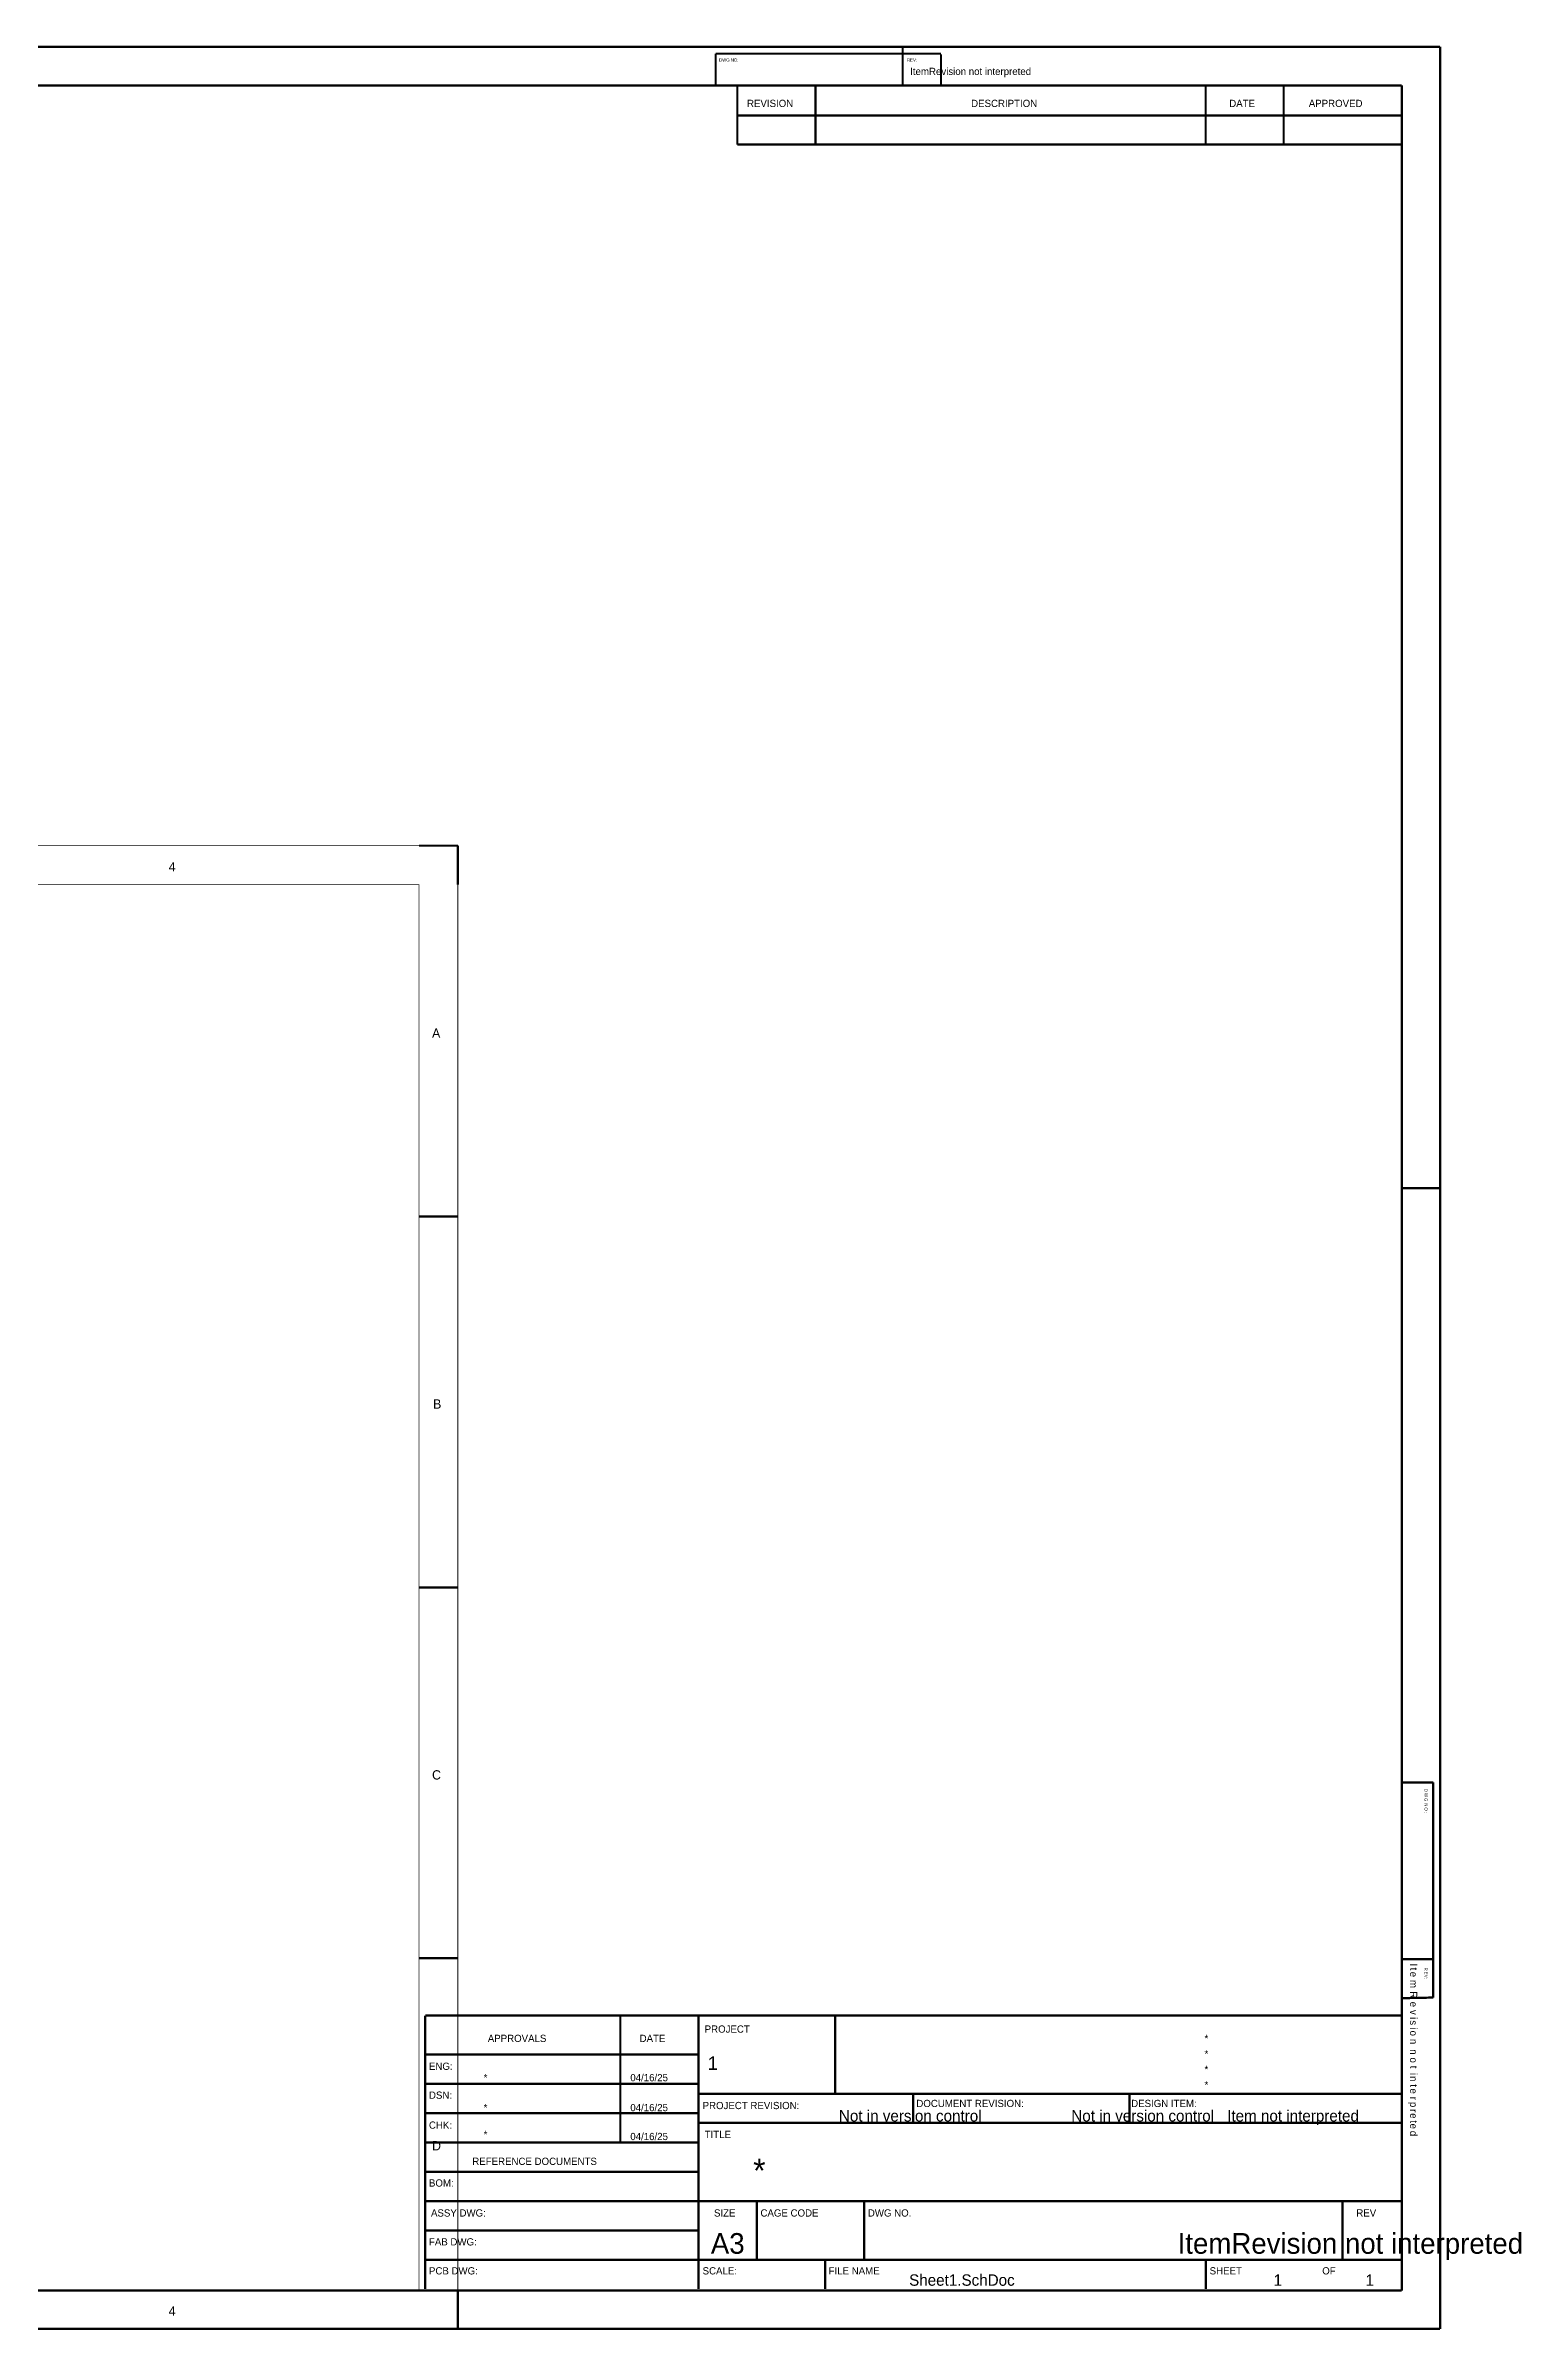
# Model space of a CAD drawing. Header units: inches. Extents: x 0 to 431, y 0 to 297.
# Drawn here: x 238.5 to 430.5, y -0.1 to 297.1 of the extents above; entities that cross this region are included whole.
import ezdxf

# ---------------------------------------------------------------- set-up
doc = ezdxf.new("R2010")
doc.units = ezdxf.units.IN
doc.layers.add('Sheet', color=255, linetype='Continuous')

msp = doc.modelspace()

# ---------------------------------------------------------------- linework, layer by layer
at = {"layer": 'Sheet'}
for points in [[(0.02, 296.99, 0.3, 0.3, 0), (419.95, 296.99, 0.3, 0.3, 0)], [(325.66, 296.1, 0.3, 0.3, 0), (354.99, 296.1, 0.3, 0.3, 0)], [(325.66, 296.1, 0.3, 0.3, 0), (325.66, 292.1, 0.3, 0.3, 0)], [(350, 296.99, 0.3, 0.3, 0), (350, 291.96, 0.3, 0.3, 0)], [(354.99, 296, 0.3, 0.3, 0), (354.99, 292, 0.3, 0.3, 0)], [(419.95, 296.99, 0.3, 0.3, 0), (419.95, 0.03, 0.3, 0.3, 0)], [(5.04, 291.96, 0.3, 0.3, 0), (414.96, 291.96, 0.3, 0.3, 0)], [(328.48, 291.88, 0.3, 0.3, 0), (328.48, 288.06, 0.3, 0.3, 0)], [(338.64, 291.88, 0.3, 0.3, 0), (338.64, 288.06, 0.3, 0.3, 0)], [(389.44, 291.88, 0.3, 0.3, 0), (389.44, 288.06, 0.3, 0.3, 0)], [(399.59, 291.88, 0.3, 0.3, 0), (399.59, 288.06, 0.3, 0.3, 0)], [(414.96, 291.96, 0.3, 0.3, 0), (414.96, 5.02, 0.3, 0.3, 0)], [(328.48, 289.34, 0.3, 0.3, 0), (328.48, 284.27, 0.3, 0.3, 0)], [(328.48, 288.06, 0.3, 0.3, 0), (414.83, 288.06, 0.3, 0.3, 0)], [(338.64, 288.06, 0.3, 0.3, 0), (338.64, 284.27, 0.3, 0.3, 0)], [(389.44, 288.06, 0.3, 0.3, 0), (389.44, 284.27, 0.3, 0.3, 0)], [(399.59, 288.06, 0.3, 0.3, 0), (399.59, 284.27, 0.3, 0.3, 0)], [(328.48, 284.27, 0.3, 0.3, 0), (414.83, 284.27, 0.3, 0.3, 0)], [(292.1, 193.04, 0.3, 0.3, 0), (287.03, 193.04, 0.3, 0.3, 0)], [(292.1, 193.04, 0.3, 0.3, 0), (292.1, 187.95, 0.3, 0.3, 0)], [(419.99, 148.49, 0.3, 0.3, 0), (414.96, 148.49, 0.3, 0.3, 0)], [(292.1, 144.78, 0.3, 0.3, 0), (287.03, 144.78, 0.3, 0.3, 0)], [(292.1, 96.52, 0.3, 0.3, 0), (287.03, 96.52, 0.3, 0.3, 0)], [(419.06, 71.15, 0.3, 0.3, 0), (415.06, 71.15, 0.3, 0.3, 0)], [(419.06, 71.15, 0.3, 0.3, 0), (419.06, 43.15, 0.3, 0.3, 0)], [(292.1, 48.26, 0.3, 0.3, 0), (287.03, 48.26, 0.3, 0.3, 0)], [(415.06, 48.14, 0.3, 0.3, 0), (419.06, 48.14, 0.3, 0.3, 0)], [(415, 43.07, 0.3, 0.3, 0), (419.06, 43.15, 0.3, 0.3, 0)], [(323.42, 40.8, 0.3, 0.3, 0), (287.85, 40.8, 0.3, 0.3, 0)], [(287.85, 40.8, 0.3, 0.3, 0), (287.85, 5.24, 0.3, 0.3, 0)], [(313.25, 40.8, 0.3, 0.3, 0), (313.25, 24.28, 0.3, 0.3, 0)], [(414.84, 40.8, 0.3, 0.3, 0), (323.42, 40.8, 0.3, 0.3, 0)], [(323.42, 30.63, 0.3, 0.3, 0), (323.42, 40.8, 0.3, 0.3, 0)], [(341.2, 40.8, 0.3, 0.3, 0), (341.2, 30.63, 0.3, 0.3, 0)], [(287.85, 35.72, 0.3, 0.3, 0), (323.42, 35.72, 0.3, 0.3, 0)], [(287.85, 31.91, 0.3, 0.3, 0), (323.42, 31.91, 0.3, 0.3, 0)], [(414.84, 30.63, 0.3, 0.3, 0), (323.42, 30.63, 0.3, 0.3, 0)], [(323.42, 16.67, 0.3, 0.3, 0), (323.42, 30.63, 0.3, 0.3, 0)], [(351.35, 30.63, 0.3, 0.3, 0), (351.35, 26.84, 0.3, 0.3, 0)], [(379.54, 30.63, 0.3, 0.3, 0), (379.54, 26.84, 0.3, 0.3, 0)], [(287.85, 28.1, 0.3, 0.3, 0), (323.42, 28.1, 0.3, 0.3, 0)], [(323.42, 26.84, 0.3, 0.3, 0), (414.84, 26.84, 0.3, 0.3, 0)], [(287.85, 24.28, 0.3, 0.3, 0), (323.42, 24.28, 0.3, 0.3, 0)], [(287.85, 20.48, 0.3, 0.3, 0), (323.42, 20.48, 0.3, 0.3, 0)], [(287.85, 16.67, 0.3, 0.3, 0), (323.42, 16.67, 0.3, 0.3, 0)], [(323.42, 16.67, 0.3, 0.3, 0), (323.42, 9.04, 0.3, 0.3, 0)], [(323.42, 16.67, 0.3, 0.3, 0), (414.84, 16.67, 0.3, 0.3, 0)], [(331.03, 16.67, 0.3, 0.3, 0), (331.03, 9.04, 0.3, 0.3, 0)], [(345, 16.67, 0.3, 0.3, 0), (345, 9.04, 0.3, 0.3, 0)], [(407.23, 16.67, 0.3, 0.3, 0), (407.23, 9.04, 0.3, 0.3, 0)], [(287.85, 12.85, 0.3, 0.3, 0), (323.42, 12.85, 0.3, 0.3, 0)], [(287.85, 9.04, 0.3, 0.3, 0), (323.42, 9.04, 0.3, 0.3, 0)], [(414.84, 9.04, 0.3, 0.3, 0), (323.42, 9.04, 0.3, 0.3, 0)], [(323.42, 9.04, 0.3, 0.3, 0), (323.42, 5.24, 0.3, 0.3, 0)], [(339.92, 9.04, 0.3, 0.3, 0), (339.92, 5.24, 0.3, 0.3, 0)], [(389.46, 9.04, 0.3, 0.3, 0), (389.46, 5.24, 0.3, 0.3, 0)], [(414.96, 5.02, 0.3, 0.3, 0), (5.04, 5.02, 0.3, 0.3, 0)], [(292.1, 0, 0.3, 0.3, 0), (292.1, 5.07, 0.3, 0.3, 0)], [(419.95, 0.03, 0.3, 0.3, 0), (0.02, 0.03, 0.3, 0.3, 0)]]:
    msp.add_lwpolyline(points, format="xyseb", dxfattribs=at)
for points in [[(0.02, 193.04, 0.0991, 0.0991, 0), (0.02, 0, 0.0991, 0.0991, 0), (292.1, 0, 0.0991, 0.0991, 0), (292.1, 193.04, 0.0991, 0.0991, 0), (0.02, 193.04, 0.0991, 0.0991, 0), (0.02, 193.04, 0.0991, 0.0991, 0)], [(5.09, 187.95, 0.0991, 0.0991, 0), (5.09, 5.07, 0.0991, 0.0991, 0), (287.03, 5.07, 0.0991, 0.0991, 0), (287.03, 187.95, 0.0991, 0.0991, 0), (5.09, 187.95, 0.0991, 0.0991, 0), (5.09, 187.95, 0.0991, 0.0991, 0)]]:
    msp.add_lwpolyline(points, format="xyseb", close=True, dxfattribs=at)

# ---------------------------------------------------------------- texts
for s, height, p in [('DWG NO:', 0.403, (326.11, 295.07)), ('REV:', 0.403, (350.57, 295.07)), ('ItemRevision not interpreted', 0.941, (350.98, 293.32)), ('REVISION', 0.941, (329.74, 289.16)), ('DESCRIPTION', 0.941, (358.91, 289.16)), ('DATE', 0.941, (392.51, 289.16)), ('APPROVED', 0.941, (402.86, 289.16)), ('4', 1.21, (254.46, 189.68)), ('A', 1.21, (288.74, 168.04)), ('B', 1.21, (288.87, 119.78)), ('C', 1.21, (288.74, 71.52)), ('PROJECT', 0.941, (324.23, 38.58)), ('APPROVALS', 0.941, (296, 37.37)), ('DATE', 0.941, (315.76, 37.37)), ('*', 0.941, (389.29, 37.37)), ('*', 0.941, (389.29, 35.35)), ('ENG:', 0.941, (288.34, 33.74)), ('*', 0.941, (295.46, 32.26)), ('04/16/25', 0.941, (314.55, 32.26)), ('1', 1.75, (324.63, 33.74)), ('*', 0.941, (389.29, 33.34)), ('DSN:', 0.941, (288.34, 29.98)), ('DOCUMENT REVISION:', 0.941, (351.78, 28.9)), ('DESIGN ITEM:', 0.941, (379.74, 28.9)), ('*', 0.941, (389.29, 31.32)), ('CHK:', 0.941, (288.34, 26.08)), ('*', 0.941, (295.46, 28.36)), ('04/16/25', 0.941, (314.55, 28.36)), ('PROJECT REVISION:', 0.941, (323.96, 28.63)), ('Not in version control', 1.4787, (341.7, 27.02)), ('Not in version control', 1.4787, (371.95, 27.02)), ('Item not interpreted', 1.4787, (392.24, 27.02)), ('D', 1.21, (288.74, 23.26)), ('*', 0.941, (295.46, 24.87)), ('04/16/25', 0.941, (314.55, 24.6)), ('TITLE', 0.941, (324.23, 24.87)), ('REFERENCE DOCUMENTS', 0.941, (293.98, 21.37)), ('*', 3.09, (330.54, 19.09)), ('BOM:', 0.941, (288.34, 18.55)), ('ASSY DWG:', 0.941, (288.61, 14.65)), ('SIZE', 0.941, (325.44, 14.65)), ('CAGE CODE', 0.941, (331.49, 14.65)), ('DWG NO.', 0.941, (345.47, 14.65)), ('REV', 0.941, (409.05, 14.65)), ('A3', 2.689, (325.03, 9.81)), ('ItemRevision not interpreted', 2.6886, (385.79, 9.81)), ('FAB DWG:', 0.941, (288.34, 10.89)), ('PCB DWG:', 0.941, (288.34, 7.12)), ('SCALE:', 0.941, (323.96, 7.12)), ('FILE NAME', 0.941, (340.36, 7.12)), ('Sheet1.SchDoc', 1.4787, (350.84, 5.65)), ('SHEET', 0.941, (389.96, 7.12)), ('1', 1.48, (398.29, 5.65)), ('OF', 0.941, (404.61, 7.12)), ('1', 1.48, (410.26, 5.65)), ('4', 1.21, (254.46, 1.75))]:
    msp.add_text(s, height=height, dxfattribs=at).set_placement(p)
for s, height, p in [('G', 0.403, (417.92, 69.1)), ('D', 0.403, (417.92, 70.31)), ('W', 0.403, (417.92, 69.77)), ('N', 0.403, (417.92, 68.42)), ('O', 0.403, (417.92, 67.89)), (':', 0.403, (417.92, 67.35)), ('e', 0.941, (416.04, 46.51)), ('t', 0.941, (416.04, 47.05)), ('I', 0.941, (416.04, 47.59)), ('m', 0.941, (416.04, 45.44)), ('R', 0.403, (417.92, 47.05)), ('E', 0.403, (417.92, 46.51)), ('V', 0.403, (417.92, 46.11)), (':', 0.403, (417.92, 45.71)), ('e', 0.941, (416.04, 42.61)), ('R', 0.941, (416.04, 43.96)), ('s', 0.941, (416.04, 40.19)), ('o', 0.941, (416.04, 38.85)), ('v', 0.941, (416.04, 41.54)), ('i', 0.941, (416.04, 40.6)), ('i', 0.941, (416.04, 39.25)), ('n', 0.941, (416.04, 37.77)), ('n', 0.941, (416.04, 36.43)), ('o', 0.941, (416.04, 35.35)), ('t', 0.941, (416.04, 34.28)), ('i', 0.941, (416.04, 33.34)), ('n', 0.941, (416.04, 32.94)), ('e', 0.941, (416.04, 31.32)), ('t', 0.941, (416.04, 31.86)), ('r', 0.941, (416.04, 30.25)), ('p', 0.941, (416.04, 29.57)), ('e', 0.941, (416.04, 28.1)), ('t', 0.941, (416.04, 27.15)), ('r', 0.941, (416.04, 28.63)), ('e', 0.941, (416.04, 26.75)), ('d', 0.941, (416.04, 25.81))]:
    msp.add_text(s, height=height, rotation=270, dxfattribs=at).set_placement(p)

doc.saveas('drawing.dxf')
